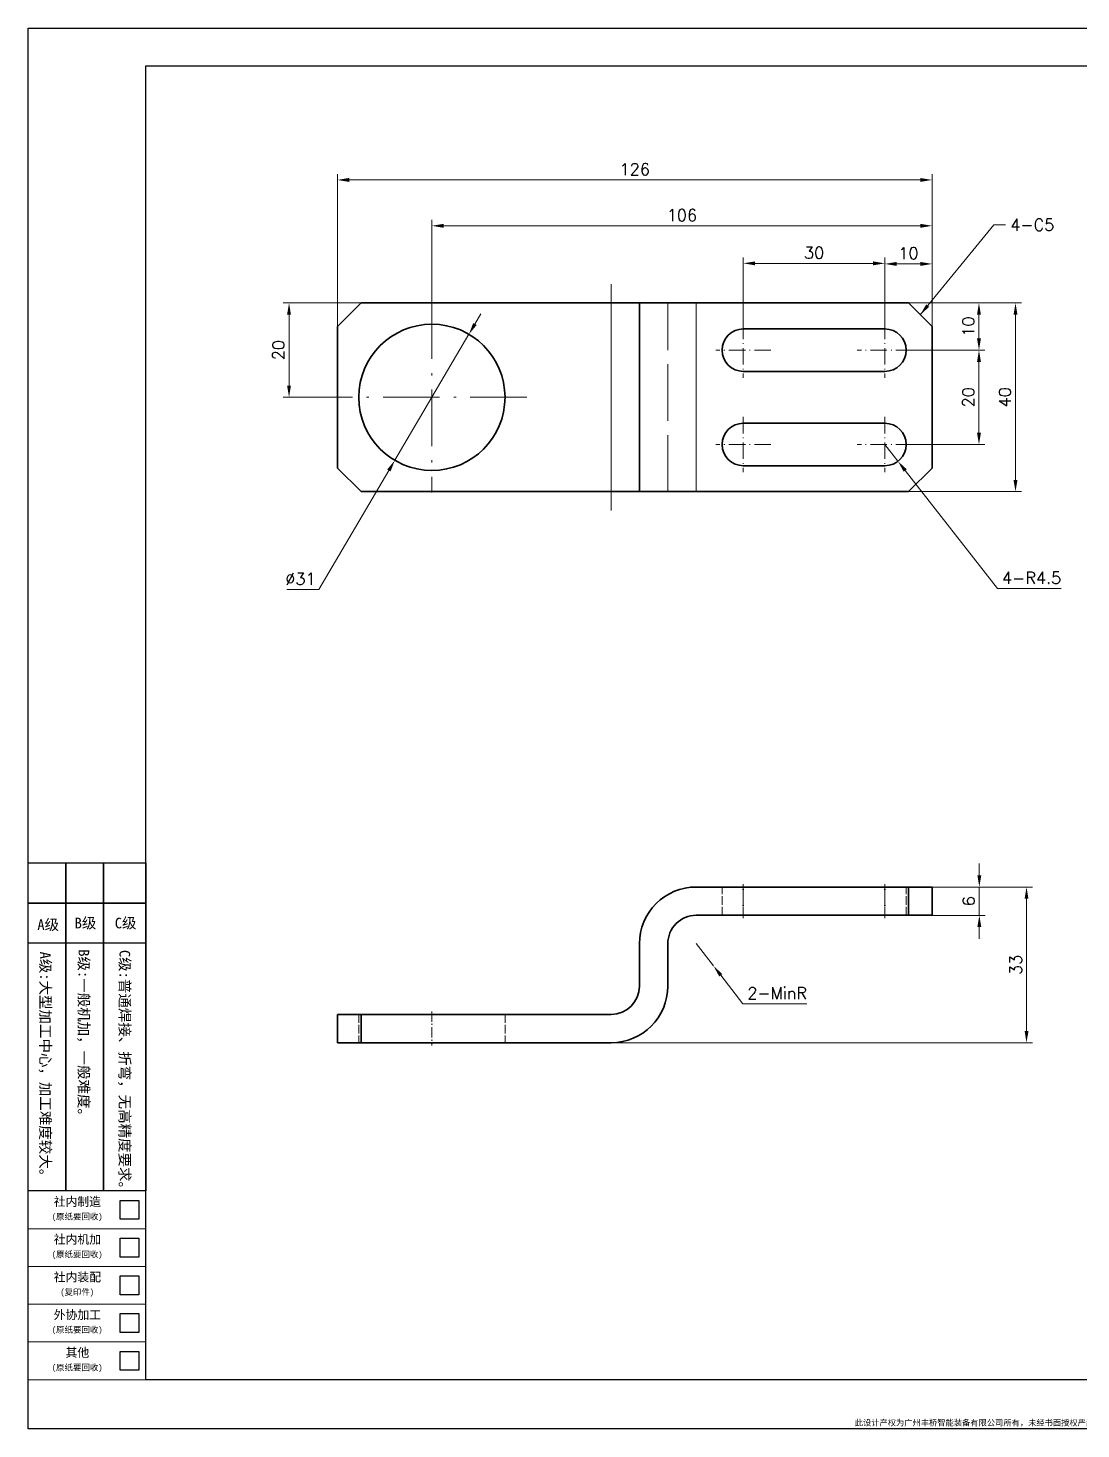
# Model space of a CAD drawing. Header units: millimetres. Extents: x -168473 to -148463, y 295526 to 306160.
# Drawn here: x -168298.8 to -168075.7, y 304285.5 to 304582.5 of the extents above; entities that cross this region are included whole.
import ezdxf
from ezdxf.enums import TextEntityAlignment as Align

# ---------------------------------------------------------------- set-up
doc = ezdxf.new("R2010")
doc.units = ezdxf.units.MM
for name, pattern in [('CENTER2', [28.575, 19.05, -3.175, 3.175, -3.175]), ('DASHDOT', [18.5, 12, -3, 0.5, -3]), ('DASHED', [15, 12, -3]), ('DASHED2', [9.525, 6.35, -3.175])]:
    doc.linetypes.add(name, pattern=pattern)
for name, color, linetype, lineweight in [('A3', 3, 'Continuous', 20), ('中心线', 2, 'CENTER2', 13), ('图框', 7, 'Continuous', 20), ('尺寸线', 3, 'Continuous', 13), ('文字', 1, 'Continuous', 13), ('细实线', 4, 'Continuous', 25), ('虚线', 2, 'DASHED2', 25)]:
    doc.layers.add(name, color=color, linetype=linetype, lineweight=lineweight)
doc.styles.add('CH-1', font='')
doc.styles.get("Standard").update_dxf_attribs({"font": 'txt', "bigfont": 'gbcbig.shx'})
doc.styles.get('CH-1').set_extended_font_data('SimSun')
doc.dimstyles.new('副本01', dxfattribs={"dimtxt": 2.5, "dimasz": 2.5, "dimexe": 1.25, "dimexo": 0, "dimgap": 1, "dimtad": 1, "dimdsep": 46, "dimtxsty": 'Standard', "dimcen": 1, "dimclrd": 3, "dimclre": 3, "dimclrt": 1, "dimadec": 1, "dimazin": 2, "dimtfac": 1, "dimtmove": 0, "dimatfit": 3, "dimfxl": 0, "dimtolj": 1, "dimlwd": -1, "dimlwe": -1, "dimarcsym": 0})
doc.dimstyles.new('副本01$3', dxfattribs={"dimtxt": 2.5, "dimasz": 2.5, "dimexe": 1.25, "dimexo": 0, "dimgap": 1, "dimtad": 1, "dimtih": 1, "dimtoh": 1, "dimdsep": 46, "dimtxsty": 'Standard', "dimcen": 1, "dimclrd": 3, "dimclre": 3, "dimclrt": 1, "dimadec": 1, "dimazin": 2, "dimtfac": 1, "dimtmove": 0, "dimatfit": 3, "dimfxl": 0, "dimtolj": 1, "dimlwd": -1, "dimlwe": -1, "dimarcsym": 0})
doc.dimstyles.new('副本01$4', dxfattribs={"dimtxt": 2.5, "dimasz": 2.5, "dimexe": 1.25, "dimexo": 0, "dimgap": 1, "dimtad": 1, "dimtih": 1, "dimtoh": 1, "dimdsep": 46, "dimtxsty": 'Standard', "dimcen": 1, "dimclrd": 3, "dimclre": 3, "dimclrt": 1, "dimadec": 1, "dimazin": 2, "dimtfac": 1, "dimtmove": 0, "dimatfit": 3, "dimfxl": 0, "dimtolj": 1, "dimlwd": -1, "dimlwe": -1, "dimarcsym": 0})

# ---------------------------------------------------------------- blocks, each defined once
blk = doc.blocks.new('A$C2CD672AE')
for p, q in [((-218.5, -289), (-218.5, 8)), ((-218.5, 8), (201.5, 8)), ((201.5, 8), (201.5, -289)), ((-193.5, 0), (193.5, 0)), ((-193.5, -278.55), (-193.5, 0)), ((69.95, -16.21), (69.95, 0)), ((69.95, 0), (181.5, 0)), ((69.95, 0), (181.5, 0)), ((69.95, 0), (181.5, 0)), ((69.95, 0), (181.5, 0)), ((75.02, 0), (75.02, -16.21)), ((154.5, 0), (154.5, -16.21)), ((154.5, 0), (154.5, -16.21)), ((154.5, 0), (154.5, -16.21)), ((154.5, 0), (154.5, -16.21)), ((154.5, 0), (154.5, -16.21)), ((169.5, 0), (169.5, -16.21)), ((169.5, 0), (169.5, -16.21)), ((169.5, 0), (169.5, -16.21)), ((169.5, 0), (169.5, -16.21)), ((169.5, 0), (169.5, -16.21)), ((181.5, 0), (181.5, -16.21)), ((181.5, 0), (181.5, -16.21)), ((181.5, 0), (181.5, -16.21)), ((181.5, 0), (181.5, -16.21)), ((181.5, 0), (181.5, -16.21)), ((193.5, 0), (193.5, -278.55)), ((69.95, -11.14), (72.49, -6.07)), ((69.95, -6.07), (181.5, -6.07)), ((69.95, -6.07), (181.5, -6.07)), ((69.95, -6.07), (181.5, -6.07)), ((69.95, -6.07), (181.5, -6.07)), ((72.49, -6.07), (75.02, -11.14)), ((181.5, -6.07), (193.5, -6.07)), ((181.5, -6.07), (193.5, -6.07)), ((181.5, -6.07), (193.5, -6.07)), ((181.5, -6.07), (193.5, -6.07)), ((69.95, -16.21), (72.49, -11.14)), ((69.95, -11.14), (181.5, -11.14)), ((69.95, -11.14), (181.5, -11.14)), ((69.95, -11.14), (181.5, -11.14)), ((69.95, -11.14), (181.5, -11.14)), ((72.49, -11.14), (75.02, -16.21)), ((69.95, -16.21), (193.5, -16.21)), ((193.5, -16.21), (69.95, -16.21)), ((69.95, -16.21), (193.5, -16.21)), ((193.5, -278.55), (-193.5, -278.55)), ((201.5, -289), (-218.5, -289))]:
    blk.add_line(p, q)
at = {"style": 'CH-1'}
for s, height, p in [('No.', 1.775, (72.85, -3.33)), ('设 变 内 容', 1.775, (116.34, -1.91)), ('日 期', 1.775, (161.67, -2.16)), ('变更者', 1.775, (175.88, -2.16)), ('锐角除去', 1.775, (187.88, -1.63)), ('REVISION', 1.775, (116.61, -4.62)), ('DATE', 1.775, (162.09, -4.87)), ('REVR', 1.775, (176.3, -4.87)), ('1', 2.03, (72.4, -8.84)), ('C0.5', 1.775, (187.88, -11.03)), ('2', 2.03, (72.4, -14.39))]:
    blk.add_text(s, height=height, dxfattribs=at).set_placement(p, align=Align.MIDDLE)
at = {"style": 'CH-1', "width": 0.7}
blk.add_text('ACUTE ANGLE', height=1.7746, dxfattribs=at).set_placement((187.88, -4.69), align=Align.MIDDLE)
at = {"char_height": 1.25}
for s, insert, width, attachment_point in [('{\\Ftxt,@extfont2|c134;FQM-ER-GL-90A(A3)}', (183.75, 6), 39, 5), ('{\\fSimSun|b1|i0|c134|p2;此设计产权为广州丰桥智能装备有限公司所有，未经书面授权严禁用复制、拍照等方式向第三方泄露，违者必究!}', (0, -288.5), 387, 8)]:
    blk.add_mtext(s, dxfattribs=dict(at, insert=insert, width=width, attachment_point=attachment_point))
blk = doc.blocks.new('fenlei')
at = {"layer": '图框'}
for points in [[(-25, 32), (0, 32), (0, 40), (-25, 40)], [(-25, 24), (0, 24), (0, 32), (-25, 32)], [(-25, 16), (0, 16), (0, 24), (-25, 24)], [(-25, 8), (0, 8), (0, 16), (-25, 16)], [(-25, 0), (0, 0), (0, 8), (-25, 8)]]:
    blk.add_lwpolyline(points, close=True, dxfattribs=at)
at = {"layer": '细实线'}
for points in [[(-5.5, 38), (-1.5, 38), (-1.5, 34), (-5.5, 34)], [(-5.5, 30), (-1.5, 30), (-1.5, 26), (-5.5, 26)], [(-5.5, 22), (-1.5, 22), (-1.5, 18), (-5.5, 18)], [(-5.5, 14), (-1.5, 14), (-1.5, 10), (-5.5, 10)], [(-5.5, 6), (-1.5, 6), (-1.5, 2), (-5.5, 2)]]:
    blk.add_lwpolyline(points, close=True, dxfattribs=at)
at = {"style": 'CH-1'}
for s, height, p in [('社内制造', 1.836, (-14.54, 37.8)), ('(原纸要回收)', 1.285, (-14.58, 34.52)), ('社内机加', 1.836, (-14.54, 29.8)), ('(原纸要回收)', 1.285, (-14.58, 26.52)), ('社内装配', 1.836, (-14.54, 21.8)), ('(复印件)', 1.285, (-14.58, 18.52)), ('外协加工', 1.836, (-14.54, 13.8)), ('(原纸要回收)', 1.285, (-14.58, 10.52)), ('其他', 1.836, (-14.54, 5.8)), ('(原纸要回收)', 1.285, (-14.58, 2.52))]:
    blk.add_text(s, height=height, dxfattribs=at).set_placement(p, align=Align.MIDDLE)
blk = doc.blocks.new('机加分类')
at = {"layer": '细实线'}
for p, q in [((-94, -8.5), (-94, 0)), ((-94, 0), (-86, 0)), ((-86, -8.5), (-86, 0)), ((-86, 0), (-78, 0)), ((-86, 0), (-86, -8.5)), ((-78, -8.5), (-78, 0)), ((-78, 0), (-69, 0)), ((-78, 0), (-78, -8.5)), ((-69, 0), (-69, -8.5)), ((-86, -8.5), (-94, -8.5)), ((-94, -17), (-94, -8.5)), ((-94, -8.5), (-86, -8.5)), ((-78, -8.5), (-86, -8.5)), ((-86, -17), (-86, -8.5)), ((-86, -8.5), (-78, -8.5)), ((-86, -8.5), (-86, -17)), ((-69, -8.5), (-78, -8.5)), ((-78, -17), (-78, -8.5)), ((-78, -8.5), (-69, -8.5)), ((-78, -8.5), (-78, -17)), ((-69, -8.5), (-69, -17)), ((-86, -17), (-94, -17)), ((-94, -69.55), (-94, -17)), ((-78, -17), (-86, -17)), ((-86, -69.55), (-86, -17)), ((-86, -17), (-86, -69.55)), ((-69, -17), (-78, -17)), ((-78, -69.55), (-78, -17)), ((-78, -17), (-78, -69.55)), ((-69, -17), (-69, -69.55)), ((-86, -69.55), (-94, -69.55)), ((-78, -69.55), (-86, -69.55)), ((-69, -69.55), (-78, -69.55))]:
    blk.add_line(p, q, dxfattribs=at)
at = {"layer": '文字', "color": 1, "linetype": 'Continuous', "style": 'CH-1'}
blk.add_text('A级', height=2.25, dxfattribs=at).set_placement((-89.72, -14.22, -250.08), align=Align.CENTER)
for s, p in [('B级', (-81.81, -12.71, -250.08)), ('C级', (-73.31, -12.71, -250.08))]:
    blk.add_text(s, height=2.25, dxfattribs=at).set_placement(p, align=Align.MIDDLE)
for s, p in [('A级:大型加工中心，加工难度较大。', (-90.3, -43.36)), ('B级:一般机加，一般难度。', (-82.16, -36.72)), ('C级:普通焊接、折弯，无高精度要求。', (-73.47, -44.53))]:
    blk.add_text(s, height=2.25, rotation=270, dxfattribs=at).set_placement(p, align=Align.MIDDLE)
blk = doc.blocks.new('1：1横')
for name, p in [('A$C2CD672AE', (-8412.44, 515.87)), ('机加分类', (-8536.94, 346.87)), ('fenlei', (-8605.94, 237.32))]:
    blk.add_blockref(name, p)
blk = doc.blocks.new('*D7512')
at = {"layer": 'Defpoints', "color": 0}
for p in [(-168117.23, 304532.57), (-168147.23, 304520.02), (-168117.23, 304520.02)]:
    blk.add_point(p, dxfattribs=at)
at = {"layer": '尺寸线', "color": 3}
for p, q in [((-168147.23, 304520.02), (-168147.23, 304533.82)), ((-168144.73, 304532.57), (-168119.73, 304532.57)), ((-168117.23, 304520.02), (-168117.23, 304533.82))]:
    blk.add_line(p, q, dxfattribs=at)
for points in [[(-168144.73, 304532.98), (-168144.73, 304532.15), (-168147.23, 304532.57)], [(-168119.73, 304532.98), (-168119.73, 304532.15), (-168117.23, 304532.57)]]:
    blk.add_solid(points, dxfattribs=at)
at = {"layer": '尺寸线', "color": 1, "insert": (-168132.23, 304534.82), "char_height": 2.5, "attachment_point": 5}
blk.add_mtext('\\A1;30', dxfattribs=at)
blk = doc.blocks.new('*D7513')
at = {"layer": 'Defpoints', "color": 0}
for p in [(-168107.23, 304532.45), (-168117.23, 304520.02), (-168107.23, 304519.17)]:
    blk.add_point(p, dxfattribs=at)
at = {"layer": '尺寸线', "color": 3}
for p, q in [((-168117.23, 304520.02), (-168117.23, 304533.7)), ((-168114.73, 304532.45), (-168109.73, 304532.45)), ((-168107.23, 304519.17), (-168107.23, 304533.7))]:
    blk.add_line(p, q, dxfattribs=at)
for points in [[(-168114.73, 304532.87), (-168114.73, 304532.03), (-168117.23, 304532.45)], [(-168109.73, 304532.87), (-168109.73, 304532.03), (-168107.23, 304532.45)]]:
    blk.add_solid(points, dxfattribs=at)
at = {"layer": '尺寸线', "color": 1, "insert": (-168112.23, 304534.7), "char_height": 2.5, "attachment_point": 5}
blk.add_mtext('\\A1;10', dxfattribs=at)
blk = doc.blocks.new('*D7514')
at = {"layer": 'Defpoints', "color": 0}
for p in [(-168213.23, 304540.53), (-168107.23, 304526.44), (-168213.23, 304524.17)]:
    blk.add_point(p, dxfattribs=at)
at = {"layer": '尺寸线', "color": 3}
for p, q in [((-168213.23, 304524.17), (-168213.23, 304541.78)), ((-168107.23, 304526.44), (-168107.23, 304541.78)), ((-168109.73, 304540.53), (-168210.73, 304540.53))]:
    blk.add_line(p, q, dxfattribs=at)
for points in [[(-168210.73, 304540.95), (-168210.73, 304540.11), (-168213.23, 304540.53)], [(-168109.73, 304540.95), (-168109.73, 304540.11), (-168107.23, 304540.53)]]:
    blk.add_solid(points, dxfattribs=at)
at = {"layer": '尺寸线', "color": 1, "insert": (-168160.23, 304542.78), "char_height": 2.5, "attachment_point": 5}
blk.add_mtext('\\A1;106', dxfattribs=at)
blk = doc.blocks.new('*D7515')
at = {"layer": 'Defpoints', "color": 0}
for p in [(-168233.23, 304550.25), (-168233.23, 304519.17), (-168107.23, 304519.17)]:
    blk.add_point(p, dxfattribs=at)
at = {"layer": '尺寸线', "color": 3}
for p, q in [((-168233.23, 304519.17), (-168233.23, 304551.5)), ((-168109.73, 304550.25), (-168230.73, 304550.25)), ((-168107.23, 304519.17), (-168107.23, 304551.5))]:
    blk.add_line(p, q, dxfattribs=at)
for points in [[(-168230.73, 304550.67), (-168230.73, 304549.83), (-168233.23, 304550.25)], [(-168109.73, 304550.67), (-168109.73, 304549.83), (-168107.23, 304550.25)]]:
    blk.add_solid(points, dxfattribs=at)
at = {"layer": '尺寸线', "color": 1, "insert": (-168170.23, 304552.5), "char_height": 2.5, "attachment_point": 5}
blk.add_mtext('\\A1;126', dxfattribs=at)
blk = doc.blocks.new('*D7516')
at = {"layer": 'Defpoints', "color": 0}
for p in [(-168111.38, 304514.17), (-168111.38, 304494.17), (-168097.29, 304494.17)]:
    blk.add_point(p, dxfattribs=at)
at = {"layer": '尺寸线', "color": 3}
for p, q in [((-168111.38, 304514.17), (-168096.04, 304514.17)), ((-168097.29, 304511.67), (-168097.29, 304496.67)), ((-168111.38, 304494.17), (-168096.04, 304494.17))]:
    blk.add_line(p, q, dxfattribs=at)
for points in [[(-168097.7, 304511.67), (-168096.87, 304511.67), (-168097.29, 304514.17)], [(-168097.7, 304496.67), (-168096.87, 304496.67), (-168097.29, 304494.17)]]:
    blk.add_solid(points, dxfattribs=at)
at = {"layer": '尺寸线', "color": 1, "insert": (-168099.54, 304504.17), "char_height": 2.5, "attachment_point": 5, "rotation": 90}
blk.add_mtext('\\A1;20', dxfattribs=at)
blk = doc.blocks.new('*D7517')
at = {"layer": 'Defpoints', "color": 0}
for p in [(-168112.23, 304524.17), (-168097.29, 304524.17), (-168103.71, 304514.17)]:
    blk.add_point(p, dxfattribs=at)
at = {"layer": '尺寸线', "color": 3}
for p, q in [((-168112.23, 304524.17), (-168096.04, 304524.17)), ((-168097.29, 304516.67), (-168097.29, 304521.67)), ((-168103.71, 304514.17), (-168096.04, 304514.17))]:
    blk.add_line(p, q, dxfattribs=at)
for points in [[(-168097.7, 304521.67), (-168096.87, 304521.67), (-168097.29, 304524.17)], [(-168097.7, 304516.67), (-168096.87, 304516.67), (-168097.29, 304514.17)]]:
    blk.add_solid(points, dxfattribs=at)
at = {"layer": '尺寸线', "color": 1, "insert": (-168099.54, 304519.17), "char_height": 2.5, "attachment_point": 5, "rotation": 90}
blk.add_mtext('\\A1;10', dxfattribs=at)
blk = doc.blocks.new('*D7518')
at = {"layer": 'Defpoints', "color": 0}
for p in [(-168104.13, 304524.17), (-168112.23, 304484.17), (-168089.54, 304484.17)]:
    blk.add_point(p, dxfattribs=at)
at = {"layer": '尺寸线', "color": 3}
for p, q in [((-168104.13, 304524.17), (-168088.29, 304524.17)), ((-168089.54, 304521.67), (-168089.54, 304486.67)), ((-168112.23, 304484.17), (-168088.29, 304484.17))]:
    blk.add_line(p, q, dxfattribs=at)
for points in [[(-168089.96, 304521.67), (-168089.13, 304521.67), (-168089.54, 304524.17)], [(-168089.96, 304486.67), (-168089.13, 304486.67), (-168089.54, 304484.17)]]:
    blk.add_solid(points, dxfattribs=at)
at = {"layer": '尺寸线', "color": 1, "insert": (-168091.79, 304504.17), "char_height": 2.5, "attachment_point": 5, "rotation": 90}
blk.add_mtext('\\A1;40', dxfattribs=at)
blk = doc.blocks.new('*D7519')
at = {"layer": 'Defpoints', "color": 0}
for p in [(-168243.5, 304524.17), (-168228.23, 304524.17), (-168233.23, 304504.17)]:
    blk.add_point(p, dxfattribs=at)
at = {"layer": '尺寸线', "color": 3}
for p, q in [((-168228.23, 304524.17), (-168244.75, 304524.17)), ((-168243.5, 304506.67), (-168243.5, 304521.67)), ((-168233.23, 304504.17), (-168244.75, 304504.17))]:
    blk.add_line(p, q, dxfattribs=at)
for points in [[(-168243.92, 304521.67), (-168243.09, 304521.67), (-168243.5, 304524.17)], [(-168243.92, 304506.67), (-168243.09, 304506.67), (-168243.5, 304504.17)]]:
    blk.add_solid(points, dxfattribs=at)
at = {"layer": '尺寸线', "color": 1, "insert": (-168245.75, 304514.17), "char_height": 2.5, "attachment_point": 5, "rotation": 90}
blk.add_mtext('\\A1;20', dxfattribs=at)
blk = doc.blocks.new('*D7520')
at = {"layer": 'Defpoints', "color": 0}
for p in [(-168107.23, 304400.35), (-168097.21, 304400.35), (-168107.23, 304394.35)]:
    blk.add_point(p, dxfattribs=at)
at = {"layer": '尺寸线', "color": 3}
for p, q in [((-168097.21, 304402.85), (-168097.21, 304405.35)), ((-168107.23, 304400.35), (-168095.96, 304400.35)), ((-168097.21, 304394.35), (-168097.21, 304400.35)), ((-168107.23, 304394.35), (-168095.96, 304394.35)), ((-168097.21, 304391.85), (-168097.21, 304389.35))]:
    blk.add_line(p, q, dxfattribs=at)
for points in [[(-168097.63, 304402.85), (-168096.79, 304402.85), (-168097.21, 304400.35)], [(-168097.63, 304391.85), (-168096.79, 304391.85), (-168097.21, 304394.35)]]:
    blk.add_solid(points, dxfattribs=at)
at = {"layer": '尺寸线', "color": 1, "insert": (-168099.46, 304397.35), "char_height": 2.5, "attachment_point": 5, "rotation": 90}
blk.add_mtext('\\A1;6', dxfattribs=at)
blk = doc.blocks.new('*D7521')
at = {"layer": 'Defpoints', "color": 0}
for p in [(-168101.59, 304400.35), (-168087.21, 304400.35), (-168175.23, 304367.35)]:
    blk.add_point(p, dxfattribs=at)
at = {"layer": '尺寸线', "color": 3}
for p, q in [((-168101.59, 304400.35), (-168085.96, 304400.35)), ((-168087.21, 304369.85), (-168087.21, 304397.85)), ((-168175.23, 304367.35), (-168085.96, 304367.35))]:
    blk.add_line(p, q, dxfattribs=at)
for points in [[(-168087.62, 304397.85), (-168086.79, 304397.85), (-168087.21, 304400.35)], [(-168087.62, 304369.85), (-168086.79, 304369.85), (-168087.21, 304367.35)]]:
    blk.add_solid(points, dxfattribs=at)
at = {"layer": '尺寸线', "color": 1, "insert": (-168089.46, 304383.85), "char_height": 2.5, "attachment_point": 5, "rotation": 90}
blk.add_mtext('\\A1;33', dxfattribs=at)
blk = doc.blocks.new('*D7522')
at = {"layer": 'Defpoints', "color": 0}
for p in [(-168157.23, 304388.35), (-168153.54, 304383.62)]:
    blk.add_point(p, dxfattribs=at)
at = {"layer": '尺寸线', "color": 3}
for p, q in [((-168157.23, 304388.35), (-168153.54, 304383.62)), ((-168147.3, 304375.61), (-168152, 304381.65)), ((-168133.8, 304375.61), (-168147.3, 304375.61))]:
    blk.add_line(p, q, dxfattribs=at)
blk.add_solid([(-168151.67, 304381.9), (-168152.33, 304381.39), (-168153.54, 304383.62)], dxfattribs=at)
at = {"layer": '尺寸线', "color": 1, "insert": (-168140.05, 304377.86), "char_height": 2.5, "attachment_point": 5}
blk.add_mtext('\\A1;2-MinR', dxfattribs=at)
blk = doc.blocks.new('*D7523')
at = {"layer": 'Defpoints', "color": 0}
for p in [(-168117.23, 304494.17), (-168114.46, 304490.62)]:
    blk.add_point(p, dxfattribs=at)
at = {"layer": '尺寸线', "color": 3}
for p, q in [((-168117.23, 304494.17), (-168114.46, 304490.62)), ((-168093.37, 304463.64), (-168112.92, 304488.65)), ((-168079.87, 304463.64), (-168093.37, 304463.64))]:
    blk.add_line(p, q, dxfattribs=at)
blk.add_solid([(-168112.59, 304488.91), (-168113.25, 304488.4), (-168114.46, 304490.62)], dxfattribs=at)
at = {"layer": '尺寸线', "color": 1, "insert": (-168086.12, 304465.89), "char_height": 2.5, "attachment_point": 5}
blk.add_mtext('\\A1;4-R4.5', dxfattribs=at)
blk = doc.blocks.new('*D7524')
at = {"layer": 'Defpoints', "color": 0}
for p in [(-168205.38, 304517.53), (-168221.08, 304490.81)]:
    blk.add_point(p, dxfattribs=at)
at = {"layer": '尺寸线', "color": 3}
for p, q in [((-168204.11, 304519.69), (-168202.85, 304521.85)), ((-168205.38, 304517.53), (-168221.08, 304490.81)), ((-168237.16, 304463.43), (-168222.35, 304488.65)), ((-168243.99, 304463.43), (-168237.16, 304463.43))]:
    blk.add_line(p, q, dxfattribs=at)
for points in [[(-168204.47, 304519.9), (-168203.75, 304519.48), (-168205.38, 304517.53)], [(-168222.7, 304488.86), (-168221.99, 304488.44), (-168221.08, 304490.81)]]:
    blk.add_solid(points, dxfattribs=at)
at = {"layer": '尺寸线', "color": 1, "insert": (-168241.08, 304465.68), "char_height": 2.5, "attachment_point": 5}
blk.add_mtext('\\A1;∅31', dxfattribs=at)

msp = doc.modelspace()

# ---------------------------------------------------------------- linework, layer by layer
at = {"color": 7, "lineweight": 35}
for p, q in [((-168233.229, 304519.17), (-168228.229, 304524.17)), ((-168228.229, 304524.17), (-168175.229, 304524.17)), ((-168175.229, 304524.17), (-168169.229, 304524.17)), ((-168157.229, 304524.17), (-168169.229, 304524.17)), ((-168169.229, 304524.17), (-168169.229, 304484.17)), ((-168157.229, 304524.17), (-168112.229, 304524.17)), ((-168112.229, 304524.17), (-168107.229, 304519.17)), ((-168233.229, 304489.17), (-168233.229, 304519.17)), ((-168147.229, 304518.67), (-168117.229, 304518.67)), ((-168107.229, 304489.17), (-168107.229, 304519.17)), ((-168147.229, 304509.67), (-168117.229, 304509.67)), ((-168147.229, 304498.67), (-168117.229, 304498.67)), ((-168228.229, 304484.17), (-168233.229, 304489.17)), ((-168147.229, 304489.67), (-168117.229, 304489.67)), ((-168112.229, 304484.17), (-168107.229, 304489.17)), ((-168175.229, 304484.17), (-168228.229, 304484.17)), ((-168169.229, 304484.17), (-168175.229, 304484.17)), ((-168169.229, 304484.17), (-168157.229, 304484.17)), ((-168157.229, 304484.17), (-168112.229, 304484.17)), ((-168157.229, 304400.352), (-168112.229, 304400.352)), ((-168112.229, 304394.352), (-168112.229, 304400.352)), ((-168112.229, 304400.352), (-168107.229, 304400.352)), ((-168107.229, 304394.352), (-168107.229, 304400.352)), ((-168157.229, 304394.352), (-168112.229, 304394.352)), ((-168112.229, 304394.352), (-168107.229, 304394.352)), ((-168169.229, 304379.352), (-168169.229, 304388.352)), ((-168163.229, 304388.352), (-168163.229, 304379.352)), ((-168228.229, 304373.352), (-168233.229, 304373.352)), ((-168233.229, 304367.352), (-168233.229, 304373.352)), ((-168175.229, 304373.352), (-168228.229, 304373.352)), ((-168228.229, 304373.352), (-168228.229, 304367.352)), ((-168228.229, 304367.352), (-168233.229, 304367.352)), ((-168228.229, 304367.352), (-168175.229, 304367.352))]:
    msp.add_line(p, q, dxfattribs=at)
at = {"color": 7, "lineweight": 13}
for p, q in [((-168175.229, 304484.17), (-168175.229, 304524.17)), ((-168157.229, 304524.17), (-168157.229, 304484.17))]:
    msp.add_line(p, q, dxfattribs=at)
at = {"color": 7, "lineweight": 35}
msp.add_circle((-168213.229, 304504.17), 15.5, dxfattribs=at)
for centre, radius, start, end in [((-168147.229, 304514.17), 4.5, 90, 270), ((-168117.229, 304514.17), 4.5, 270, 90), ((-168147.229, 304494.17), 4.5, 90, 270), ((-168117.229, 304494.17), 4.5, 270, 90), ((-168157.229, 304388.352), 12, 90, 180.00001), ((-168157.229, 304388.352), 6, 90, 180.00001), ((-168175.229, 304379.352), 12, 270, 0), ((-168175.229, 304379.352), 6, 270, 0)]:
    msp.add_arc(centre, radius, start, end, dxfattribs=at)
at = {"layer": 'A3'}
msp.add_lwpolyline([(-168298.816, 304582.458), (-167878.816, 304582.458), (-167878.816, 304285.458), (-168298.816, 304285.458)], close=True, dxfattribs=at)
at = {"layer": '中心线', "linetype": 'DASHDOT', "lineweight": 13}
for p, q in [((-168175.229, 304480.17), (-168175.229, 304528.17)), ((-168213.229, 304524.321), (-168213.229, 304484.02)), ((-168193.08, 304504.17), (-168233.381, 304504.17))]:
    msp.add_line(p, q, dxfattribs=at)
at = {"layer": '中心线', "linetype": 'DASHDOT', "lineweight": 13, "ltscale": 0.292493}
for p, q in [((-168147.229, 304520.02), (-168147.229, 304508.321)), ((-168117.229, 304520.02), (-168117.229, 304508.321)), ((-168147.229, 304500.02), (-168147.229, 304488.321)), ((-168117.229, 304500.02), (-168117.229, 304488.321))]:
    msp.add_line(p, q, dxfattribs=at)
at = {"layer": '中心线', "linetype": 'DASHDOT', "lineweight": 13, "ltscale": 0.29248}
for p, q in [((-168141.381, 304514.17), (-168153.08, 304514.17)), ((-168111.381, 304514.17), (-168123.08, 304514.17)), ((-168141.381, 304494.17), (-168153.08, 304494.17)), ((-168111.381, 304494.17), (-168123.08, 304494.17))]:
    msp.add_line(p, q, dxfattribs=at)
at = {"layer": '中心线', "linetype": 'DASHDOT', "lineweight": 13, "ltscale": 0.180005}
for p, q in [((-168147.229, 304393.752), (-168147.229, 304400.952)), ((-168117.229, 304393.752), (-168117.229, 304400.952))]:
    msp.add_line(p, q, dxfattribs=at)
at = {"layer": '中心线', "linetype": 'DASHDOT', "lineweight": 13, "ltscale": 0.180017}
msp.add_line((-168213.229, 304373.952), (-168213.229, 304366.751), dxfattribs=at)
at = {"layer": '虚线', "linetype": 'DASHED', "lineweight": 13}
for p, q in [((-168175.229, 304484.17), (-168175.229, 304524.17)), ((-168163.229, 304484.17), (-168163.229, 304524.17)), ((-168157.229, 304484.17), (-168157.229, 304524.17))]:
    msp.add_line(p, q, dxfattribs=at)
at = {"layer": '虚线', "linetype": 'DASHED', "lineweight": 13, "ltscale": 0.15}
for p, q in [((-168151.729, 304394.352), (-168151.729, 304400.352)), ((-168151.729, 304394.352), (-168151.729, 304400.352)), ((-168147.229, 304400.352), (-168147.229, 304394.352)), ((-168147.229, 304394.352), (-168147.229, 304400.352)), ((-168147.229, 304394.352), (-168147.229, 304400.352)), ((-168147.229, 304400.352), (-168147.229, 304394.352)), ((-168117.229, 304394.352), (-168117.229, 304400.352)), ((-168117.229, 304394.352), (-168117.229, 304400.352)), ((-168117.229, 304400.352), (-168117.229, 304394.352)), ((-168117.229, 304394.352), (-168117.229, 304400.352)), ((-168112.729, 304394.352), (-168112.729, 304400.352)), ((-168112.729, 304394.352), (-168112.729, 304400.352)), ((-168112.229, 304394.352), (-168112.229, 304400.352)), ((-168228.729, 304373.352), (-168228.729, 304367.352)), ((-168228.229, 304367.352), (-168228.229, 304373.352)), ((-168197.729, 304373.352), (-168197.729, 304367.352))]:
    msp.add_line(p, q, dxfattribs=at)

# ---------------------------------------------------------------- block references
at = {"color": 2}
msp.add_blockref('1：1横', (-159667.876, 304058.592), dxfattribs=at)

# ---------------------------------------------------------------- texts
at = {"layer": '尺寸线', "color": 1, "insert": (-168090.646, 304541.988), "char_height": 2.5, "attachment_point": 1}
msp.add_mtext('\\A1;4-C5', dxfattribs=at)

# ---------------------------------------------------------------- dimensions: what is measured, and where the dimension line sits
at = {"layer": '尺寸线'}
for base, p1, p2, picture, middle in [((-168233.229, 304550.249), (-168107.229, 304519.17), (-168233.229, 304519.17), '*D7515', (-168170.229, 304552.499)), ((-168213.229, 304540.53), (-168107.229, 304526.436), (-168213.229, 304524.17), '*D7514', (-168160.229, 304542.78)), ((-168117.229, 304532.566), (-168147.229, 304520.02), (-168117.229, 304520.02), '*D7512', (-168132.229, 304534.816)), ((-168107.229, 304532.451), (-168117.229, 304520.02), (-168107.229, 304519.17), '*D7513', (-168112.229, 304534.701))]:
    dim = msp.add_linear_dim(base=base, p1=p1, p2=p2, dimstyle='副本01', dxfattribs=at)
    dim.commit()
    dim.dimension.update_dxf_attribs({"geometry": picture, "text_midpoint": middle})
for base, p1, p2, picture, middle in [((-168243.505, 304524.17), (-168233.229, 304504.17), (-168228.229, 304524.17), '*D7519', (-168245.755, 304514.17)), ((-168097.287, 304524.17), (-168103.709, 304514.17), (-168112.229, 304524.17), '*D7517', (-168099.537, 304519.17)), ((-168089.545, 304484.17), (-168104.133, 304524.17), (-168112.229, 304484.17), '*D7518', (-168091.795, 304504.17)), ((-168097.287, 304494.17), (-168111.381, 304514.17), (-168111.381, 304494.17), '*D7516', (-168099.537, 304504.17)), ((-168097.211, 304400.352), (-168107.229, 304394.352), (-168107.229, 304400.352), '*D7520', (-168099.461, 304397.352)), ((-168087.208, 304400.352), (-168175.229, 304367.352), (-168101.595, 304400.352), '*D7521', (-168089.458, 304383.852))]:
    dim = msp.add_linear_dim(base=base, p1=p1, p2=p2, angle=90, dimstyle='副本01', dxfattribs=at)
    dim.commit()
    dim.dimension.update_dxf_attribs({"geometry": picture, "text_midpoint": middle})
dim = msp.add_diameter_dim_2p(p1=(-168205.378, 304517.535), p2=(-168221.079, 304490.805), dimstyle='副本01$3', dxfattribs=at)
dim.commit()
dim.dimension.update_dxf_attribs({"geometry": '*D7524', "text_midpoint": (-168241.076, 304463.431), "dimtype": 163})
for center, mpoint, text, picture, middle in [((-168117.229, 304494.17), (-168114.458, 304490.624), '4-<>', '*D7523', (-168086.119, 304463.636)), ((-168157.229, 304388.352), (-168153.54, 304383.619), '2-MinR', '*D7522', (-168140.045, 304375.608))]:
    dim = msp.add_radius_dim(center=center, mpoint=mpoint, text=text, dimstyle='副本01$4', dxfattribs=at)
    dim.commit()
    dim.dimension.update_dxf_attribs({"geometry": picture, "text_midpoint": middle, "dimtype": 164})

# ---------------------------------------------------------------- leaders
at = {"layer": '尺寸线', "annotation_type": 0, "has_hookline": 1, "hookline_direction": 0, "text_width": 9.167}
msp.add_leader([(-168109.729, 304521.67), (-168094.146, 304540.738), (-168091.646, 304540.738)], dimstyle='副本01', override={"dimgap": 1, "dimtad": 0}, dxfattribs=at)

doc.saveas('drawing.dxf')
